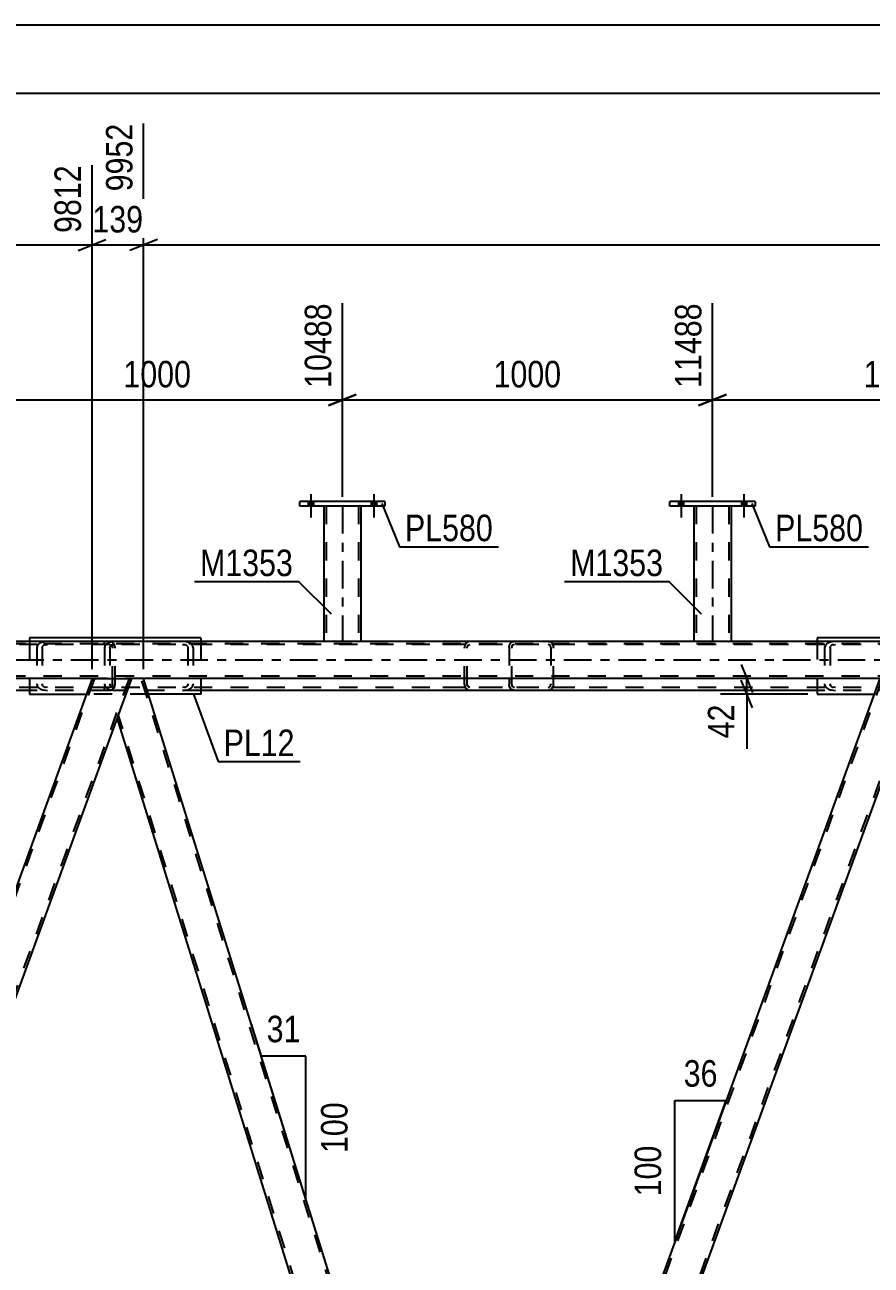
# Model space of a CAD drawing. Header units: millimetres. Extents: x -851 to 338, y -786 to 55.
# Drawn here: x -405.9 to -314.5, y -667.9 to -533.9 of the extents above; entities that cross this region are included whole.
import ezdxf

# ---------------------------------------------------------------- set-up
doc = ezdxf.new("R2010")
doc.units = ezdxf.units.MM
doc.linetypes.add('DXK_LINE_DOT2', pattern=[3.9198, 1.9599, -1.9599])
doc.linetypes.add('DXK_LINE_DOT3', pattern=[5.9187, 2.979, -0.9799, 0.9799, -0.9799])
doc.styles.add('Arial Narrow', font='ARIALN.TTF', dxfattribs={"height": 0.2})

# ---------------------------------------------------------------- blocks, each defined once
blk = doc.blocks.new('Bolt-232933133-59633 - 8708')
at = {"linetype": 'Continuous'}
for points in [[(-334.72, -585.37), (-335.28, -585.37), (-335.28, -585.85), (-334.72, -585.85)], [(-334.72, -585.37), (-335.28, -585.37), (-335.28, -585.85), (-334.72, -585.85)], [(-327.92, -585.37), (-328.48, -585.37), (-328.48, -585.85), (-327.92, -585.85)], [(-327.92, -585.37), (-328.48, -585.37), (-328.48, -585.85), (-327.92, -585.85)]]:
    blk.add_hatch(color=1, dxfattribs=at).paths.add_polyline_path(points)
at = {"color": 1, "linetype": 'Continuous'}
for p, q in [((-335.28, -585.37), (-335.28, -585.85)), ((-335.28, -585.37), (-335.28, -585.85)), ((-335, -584.57), (-335, -587.09)), ((-335, -584.57), (-335, -587.09)), ((-334.72, -585.37), (-334.72, -585.85)), ((-334.72, -585.37), (-334.72, -585.85)), ((-328.48, -585.37), (-328.48, -585.85)), ((-328.48, -585.37), (-328.48, -585.85)), ((-328.2, -584.57), (-328.2, -587.09)), ((-328.2, -584.57), (-328.2, -587.09)), ((-327.92, -585.37), (-327.92, -585.85)), ((-327.92, -585.37), (-327.92, -585.85))]:
    blk.add_line(p, q, dxfattribs=at)
blk = doc.blocks.new('Part-232933133-8728 - 8708')
at = {"color": 7, "linetype": 'DXK_LINE_DOT2'}
for p, q in [((-397.23, -600.89), (-397.32, -601.13)), ((-397.32, -601.13), (-397.32, -605.13)), ((-396.73, -601.13), (-396.69, -601.01)), ((-396.73, -601.13), (-396.73, -605.13)), ((-396.15, -600.49), (-396.6, -600.54)), ((-396.37, -600.83), (-396.15, -600.81)), ((-346.46, -600.49), (-396.15, -600.49)), ((-346.46, -600.81), (-396.15, -600.81)), ((-388.43, -600.54), (-388.87, -600.49)), ((-388.87, -600.81), (-388.65, -600.83)), ((-388.33, -601.01), (-388.29, -601.13)), ((-388.29, -601.13), (-388.29, -605.13)), ((-387.71, -601.13), (-387.8, -600.89)), ((-387.71, -601.13), (-387.71, -605.13)), ((-397.32, -605.13), (-397.23, -605.38)), ((-396.69, -605.25), (-396.73, -605.13)), ((-396.6, -605.72), (-396.15, -605.77)), ((-396.15, -605.45), (-396.37, -605.43)), ((-346.46, -605.45), (-396.15, -605.45)), ((-386.91, -605.77), (-396.15, -605.77)), ((-388.65, -605.43), (-388.87, -605.45)), ((-388.87, -605.77), (-388.43, -605.72)), ((-388.29, -605.13), (-388.33, -605.25)), ((-387.8, -605.38), (-387.71, -605.13)), ((-346.46, -605.77), (-353.01, -605.77))]:
    blk.add_line(p, q, dxfattribs=at)
at = {"color": 2, "linetype": 'Continuous'}
blk.add_line((-353.01, -605.77), (-386.91, -605.77), dxfattribs=at)
at = {"color": 7, "linetype": 'DXK_LINE_DOT2'}
for centre, radius, start, end in [((-396.42, -601.61), 1.09, 99.5181, 138.0637), ((-396.28, -601.37), 0.545, 99.5181, 138.0637), ((-388.74, -601.37), 0.545, 41.9361, 80.4817), ((-388.61, -601.61), 1.09, 41.9361, 80.4817), ((-396.42, -604.65), 1.09, 221.9361, 260.4817), ((-396.28, -604.89), 0.545, 221.9361, 260.4817), ((-388.74, -604.89), 0.545, 279.5181, 318.0637), ((-388.61, -604.65), 1.09, 279.5181, 318.0637)]:
    blk.add_arc(centre, radius, start, end, dxfattribs=at)
blk = doc.blocks.new('Part-232933133-8729 - 8708')
at = {"color": 7, "linetype": 'DXK_LINE_DOT2'}
for p, q in [((-353.59, -601.13), (-353.55, -600.89)), ((-353.59, -601.13), (-353.59, -604.49)), ((-353.55, -600.89), (-353.42, -600.68)), ((-353.42, -600.68), (-353.24, -600.54)), ((-353.28, -601.01), (-353.3, -601.13)), ((-353.3, -605.13), (-353.3, -601.13)), ((-353.22, -600.9), (-353.28, -601.01)), ((-353.24, -600.54), (-353.01, -600.49)), ((-353.12, -600.84), (-353.22, -600.9)), ((-353.01, -600.81), (-353.12, -600.84)), ((-311.61, -600.49), (-353.01, -600.49)), ((-311.61, -600.81), (-353.01, -600.81)), ((-349.37, -600.49), (-349.15, -600.54)), ((-349.26, -600.84), (-349.37, -600.81)), ((-349.17, -600.9), (-349.26, -600.84)), ((-349.1, -601.01), (-349.17, -600.9)), ((-349.15, -600.54), (-348.96, -600.68)), ((-349.08, -601.13), (-349.1, -601.01)), ((-349.08, -601.13), (-349.08, -605.13)), ((-348.96, -600.68), (-348.84, -600.89)), ((-348.84, -600.89), (-348.79, -601.13)), ((-348.79, -605.13), (-348.79, -601.13)), ((-319.39, -600.89), (-319.48, -601.13)), ((-319.48, -601.13), (-319.48, -605.13)), ((-318.9, -601.13), (-318.85, -601.01)), ((-318.9, -601.13), (-318.9, -605.13)), ((-318.32, -600.49), (-318.76, -600.54)), ((-318.54, -600.84), (-318.32, -600.81)), ((-312.18, -600.81), (-312.18, -600.49)), ((-311.39, -600.54), (-311.61, -600.49)), ((-311.61, -600.81), (-311.5, -600.84)), ((-311.5, -600.84), (-311.4, -600.9)), ((-311.4, -600.9), (-311.34, -601.01)), ((-311.2, -600.68), (-311.39, -600.54)), ((-311.34, -601.01), (-311.32, -601.13)), ((-311.32, -605.13), (-311.32, -601.13)), ((-311.07, -600.89), (-311.2, -600.68)), ((-311.03, -601.13), (-311.07, -600.89)), ((-311.03, -605.13), (-311.03, -601.13)), ((-353.3, -605.13), (-353.28, -605.25)), ((-353.28, -605.25), (-353.22, -605.36)), ((-353.22, -605.36), (-353.12, -605.43)), ((-353.12, -605.43), (-353.01, -605.45)), ((-311.61, -605.45), (-353.01, -605.45)), ((-349.37, -605.45), (-349.26, -605.43)), ((-349.15, -605.72), (-349.37, -605.77)), ((-349.26, -605.43), (-349.17, -605.36)), ((-349.17, -605.36), (-349.1, -605.25)), ((-348.96, -605.58), (-349.15, -605.72)), ((-349.1, -605.25), (-349.08, -605.13)), ((-348.84, -605.38), (-348.96, -605.58)), ((-348.79, -605.13), (-348.84, -605.38)), ((-311.61, -605.77), (-320.28, -605.77)), ((-319.48, -605.13), (-319.39, -605.38)), ((-318.85, -605.25), (-318.9, -605.13)), ((-318.76, -605.72), (-318.32, -605.77)), ((-318.32, -605.45), (-318.54, -605.43)), ((-312.18, -605.77), (-312.18, -605.45)), ((-311.5, -605.43), (-311.61, -605.45)), ((-311.61, -605.77), (-311.39, -605.72)), ((-311.4, -605.36), (-311.5, -605.43)), ((-311.34, -605.25), (-311.4, -605.36)), ((-311.39, -605.72), (-311.2, -605.58)), ((-311.32, -605.13), (-311.34, -605.25)), ((-311.2, -605.58), (-311.07, -605.38)), ((-311.07, -605.38), (-311.03, -605.13))]:
    blk.add_line(p, q, dxfattribs=at)
at = {"color": 2, "linetype": 'Continuous'}
for p, q in [((-353.59, -604.49), (-353.59, -605.13)), ((-353.55, -605.38), (-353.59, -605.13)), ((-353.42, -605.58), (-353.55, -605.38)), ((-353.24, -605.72), (-353.42, -605.58)), ((-353.01, -605.77), (-353.24, -605.72)), ((-320.28, -605.77), (-353.01, -605.77))]:
    blk.add_line(p, q, dxfattribs=at)
at = {"color": 7, "linetype": 'DXK_LINE_DOT2'}
for centre, radius, start, end in [((-318.58, -601.61), 1.09, 99.5181, 138.0637), ((-318.45, -601.37), 0.545, 99.5181, 138.0637), ((-318.58, -604.65), 1.09, 221.9361, 260.4817), ((-318.45, -604.89), 0.545, 221.9361, 260.4817)]:
    blk.add_arc(centre, radius, start, end, dxfattribs=at)
blk = doc.blocks.new('Part-232933133-8731 - 8708')
at = {"color": 7, "linetype": 'DXK_LINE_DOT2'}
for p, q in [((-438.73, -601.13), (-438.68, -600.89)), ((-438.73, -601.13), (-438.73, -604.49)), ((-438.68, -600.89), (-438.56, -600.68)), ((-438.56, -600.68), (-438.37, -600.54)), ((-438.42, -601.01), (-438.44, -601.13)), ((-438.44, -605.13), (-438.44, -601.13)), ((-438.35, -600.9), (-438.42, -601.01)), ((-438.37, -600.54), (-438.15, -600.49)), ((-438.26, -600.84), (-438.35, -600.9)), ((-438.15, -600.81), (-438.26, -600.84)), ((-396.74, -600.49), (-438.15, -600.49)), ((-396.74, -600.81), (-438.15, -600.81)), ((-434.51, -600.49), (-434.28, -600.54)), ((-434.4, -600.84), (-434.51, -600.81)), ((-434.3, -600.9), (-434.4, -600.84)), ((-434.24, -601.01), (-434.3, -600.9)), ((-434.28, -600.54), (-434.1, -600.68)), ((-434.22, -601.13), (-434.24, -601.01)), ((-434.22, -601.13), (-434.22, -605.13)), ((-434.1, -600.68), (-433.97, -600.89)), ((-433.97, -600.89), (-433.93, -601.13)), ((-433.93, -605.13), (-433.93, -601.13)), ((-404.53, -600.89), (-404.62, -601.13)), ((-404.62, -601.13), (-404.62, -605.13)), ((-404.03, -601.13), (-403.99, -601.01)), ((-404.03, -601.13), (-404.03, -605.13)), ((-403.45, -600.49), (-403.9, -600.54)), ((-403.67, -600.84), (-403.45, -600.81)), ((-397.32, -600.81), (-397.32, -600.49)), ((-396.52, -600.54), (-396.74, -600.49)), ((-396.74, -600.81), (-396.63, -600.84)), ((-396.63, -600.84), (-396.54, -600.9)), ((-396.54, -600.9), (-396.48, -601.01)), ((-396.33, -600.68), (-396.52, -600.54)), ((-396.48, -601.01), (-396.45, -601.13)), ((-396.45, -605.13), (-396.45, -601.13)), ((-396.21, -600.89), (-396.33, -600.68)), ((-396.16, -601.13), (-396.21, -600.89)), ((-396.16, -605.13), (-396.16, -601.13)), ((-438.44, -605.13), (-438.42, -605.25)), ((-438.42, -605.25), (-438.35, -605.36)), ((-438.35, -605.36), (-438.26, -605.43)), ((-438.26, -605.43), (-438.15, -605.45)), ((-396.74, -605.45), (-438.15, -605.45)), ((-434.51, -605.45), (-434.4, -605.43)), ((-434.28, -605.72), (-434.51, -605.77)), ((-434.4, -605.43), (-434.3, -605.36)), ((-434.3, -605.36), (-434.24, -605.25)), ((-434.1, -605.58), (-434.28, -605.72)), ((-434.24, -605.25), (-434.22, -605.13)), ((-433.97, -605.38), (-434.1, -605.58)), ((-433.93, -605.13), (-433.97, -605.38)), ((-396.74, -605.77), (-405.42, -605.77)), ((-404.62, -605.13), (-404.53, -605.38)), ((-403.99, -605.25), (-404.03, -605.13)), ((-403.9, -605.72), (-403.45, -605.77)), ((-403.45, -605.45), (-403.67, -605.43)), ((-397.32, -605.77), (-397.32, -605.45)), ((-396.63, -605.43), (-396.74, -605.45)), ((-396.74, -605.77), (-396.52, -605.72)), ((-396.54, -605.36), (-396.63, -605.43)), ((-396.48, -605.25), (-396.54, -605.36)), ((-396.52, -605.72), (-396.33, -605.58)), ((-396.45, -605.13), (-396.48, -605.25)), ((-396.33, -605.58), (-396.21, -605.38)), ((-396.21, -605.38), (-396.16, -605.13))]:
    blk.add_line(p, q, dxfattribs=at)
at = {"color": 2, "linetype": 'Continuous'}
for p, q in [((-438.73, -604.49), (-438.73, -605.13)), ((-438.68, -605.38), (-438.73, -605.13)), ((-438.56, -605.58), (-438.68, -605.38)), ((-438.37, -605.72), (-438.56, -605.58)), ((-438.15, -605.77), (-438.37, -605.72)), ((-405.42, -605.77), (-438.15, -605.77))]:
    blk.add_line(p, q, dxfattribs=at)
at = {"color": 7, "linetype": 'DXK_LINE_DOT2'}
for centre, radius, start, end in [((-403.72, -601.61), 1.09, 99.5181, 138.0637), ((-403.58, -601.37), 0.545, 99.5181, 138.0637), ((-403.72, -604.65), 1.09, 221.9361, 260.4817), ((-403.58, -604.89), 0.545, 221.9361, 260.4817)]:
    blk.add_arc(centre, radius, start, end, dxfattribs=at)
blk = doc.blocks.new('Part-232933133-8810 - 8708')
at = {"color": 7, "linetype": 'DXK_LINE_DOT2'}
for p, q in [((-313.26, -604.49), (-357.46, -725.93)), ((-309.52, -604.49), (-353.72, -725.93)), ((-309.26, -604.49), (-310.81, -608.74)), ((-356.38, -722.24), (-357.72, -725.93)), ((-353.46, -725.93), (-357.72, -725.93))]:
    blk.add_line(p, q, dxfattribs=at)
at = {"color": 2, "linetype": 'Continuous'}
for p, q in [((-313.52, -604.49), (-356.38, -722.24)), ((-313.52, -604.49), (-309.26, -604.49)), ((-310.81, -608.74), (-353.46, -725.93))]:
    blk.add_line(p, q, dxfattribs=at)
blk = doc.blocks.new('Part-232933133-8815 - 8708')
at = {"color": 7, "linetype": 'DXK_LINE_DOT2'}
for p, q in [((-398.4, -604.49), (-442.59, -725.92)), ((-394.65, -604.49), (-438.85, -725.92)), ((-394.4, -604.49), (-395.94, -608.74)), ((-441.51, -722.24), (-442.85, -725.92)), ((-438.59, -725.92), (-442.85, -725.92))]:
    blk.add_line(p, q, dxfattribs=at)
at = {"color": 2, "linetype": 'Continuous'}
for p, q in [((-398.65, -604.49), (-441.51, -722.24)), ((-398.65, -604.49), (-394.4, -604.49)), ((-395.94, -608.74), (-438.59, -725.92))]:
    blk.add_line(p, q, dxfattribs=at)
blk = doc.blocks.new('Part-232933133-8780 - 8708')
at = {"color": 2, "linetype": 'Continuous'}
for p, q in [((-394.4, -604.49), (-395.94, -608.74)), ((-393.08, -604.49), (-394.4, -604.49)), ((-356.38, -722.24), (-393.08, -604.49)), ((-359.42, -725.93), (-395.94, -608.74)), ((-356.38, -722.24), (-357.72, -725.93))]:
    blk.add_line(p, q, dxfattribs=at)
at = {"color": 7, "linetype": 'DXK_LINE_DOT2'}
for p, q in [((-356.51, -722.61), (-393.33, -604.49)), ((-359.17, -725.93), (-395.81, -608.37)), ((-357.72, -725.93), (-359.42, -725.93))]:
    blk.add_line(p, q, dxfattribs=at)
blk = doc.blocks.new('Part-232933133-59548 - 8708')
at = {"color": 2, "linetype": 'Continuous'}
for p, q in [((-327, -585.37), (-336.2, -585.37)), ((-336.2, -585.85), (-336.2, -585.37)), ((-327, -585.37), (-327, -585.85)), ((-327, -585.85), (-336.2, -585.85))]:
    blk.add_line(p, q, dxfattribs=at)
blk = doc.blocks.new('Part-232933133-8860 - 8708')
at = {"color": 7, "linetype": 'DXK_LINE_DOT2'}
for p, q in [((-354.9, -600.49), (-360.73, -600.49)), ((-354.9, -600.81), (-360.73, -600.81)), ((-358.35, -600.89), (-358.4, -601.13)), ((-358.4, -605.13), (-358.4, -601.13)), ((-358.23, -600.68), (-358.35, -600.89)), ((-358.04, -600.54), (-358.23, -600.68)), ((-358.11, -601.13), (-358.09, -601.01)), ((-358.11, -605.13), (-358.11, -601.13)), ((-358.09, -601.01), (-358.02, -600.9)), ((-357.82, -600.49), (-358.04, -600.54)), ((-358.02, -600.9), (-357.93, -600.84)), ((-357.93, -600.84), (-357.82, -600.81)), ((-354.9, -605.45), (-360.73, -605.45)), ((-354.9, -605.77), (-360.73, -605.77)), ((-358.4, -605.13), (-358.35, -605.38)), ((-358.35, -605.38), (-358.23, -605.58)), ((-358.23, -605.58), (-358.04, -605.72)), ((-358.09, -605.25), (-358.11, -605.13)), ((-358.02, -605.36), (-358.09, -605.25)), ((-358.04, -605.72), (-357.82, -605.77)), ((-357.93, -605.43), (-358.02, -605.36)), ((-357.82, -605.45), (-357.93, -605.43))]:
    blk.add_line(p, q, dxfattribs=at)
blk = doc.blocks.new('Part-232933133-8882 - 8708')
at = {"color": 2, "linetype": 'Continuous'}
for p, q in [((-405.42, -600.09), (-405.42, -600.49)), ((-386.91, -600.09), (-405.42, -600.09)), ((-386.91, -600.09), (-386.91, -600.49)), ((-405.42, -604.49), (-405.42, -606.17)), ((-386.91, -604.49), (-386.91, -606.17)), ((-405.42, -606.17), (-399.27, -606.17)), ((-386.91, -606.17), (-392.56, -606.17))]:
    blk.add_line(p, q, dxfattribs=at)
at = {"color": 7, "linetype": 'DXK_LINE_DOT2'}
for p, q in [((-405.42, -600.49), (-405.42, -604.49)), ((-386.91, -600.49), (-386.91, -604.49)), ((-392.56, -606.17), (-399.27, -606.17))]:
    blk.add_line(p, q, dxfattribs=at)
blk = doc.blocks.new('Part-232933133-8883 - 8708')
at = {"color": 2, "linetype": 'Continuous'}
for p, q in [((-320.28, -600.09), (-320.28, -600.49)), ((-301.77, -600.09), (-320.28, -600.09)), ((-301.77, -600.09), (-301.77, -600.49)), ((-320.28, -604.49), (-320.28, -606.17)), ((-301.77, -604.49), (-301.77, -606.17)), ((-320.28, -606.17), (-314.13, -606.17)), ((-301.77, -606.17), (-307.42, -606.17))]:
    blk.add_line(p, q, dxfattribs=at)
at = {"color": 7, "linetype": 'DXK_LINE_DOT2'}
for p, q in [((-320.28, -600.49), (-320.28, -604.49)), ((-301.77, -600.49), (-301.77, -604.49)), ((-307.42, -606.17), (-314.13, -606.17))]:
    blk.add_line(p, q, dxfattribs=at)
blk = doc.blocks.new('Part-232933133-8938 - 8708')
at = {"color": 7, "linetype": 'DXK_LINE_DOT2'}
for p, q in [((-107.94, -600.73), (-791.14, -600.73)), ((-369.6, -600.49), (-373.6, -600.49)), ((-329.6, -600.49), (-333.6, -600.49)), ((-107.94, -604.25), (-791.14, -604.25)), ((-393.08, -604.49), (-398.65, -604.49))]:
    blk.add_line(p, q, dxfattribs=at)
at = {"color": 2, "linetype": 'Continuous'}
for p, q in [((-373.6, -600.49), (-409.6, -600.49)), ((-333.6, -600.49), (-369.6, -600.49)), ((-293.6, -600.49), (-329.6, -600.49)), ((-398.65, -604.49), (-478.21, -604.49)), ((-313.52, -604.49), (-393.08, -604.49))]:
    blk.add_line(p, q, dxfattribs=at)
at = {"color": 7, "linetype": 'DXK_LINE_DOT3'}
blk.add_line((-107.94, -602.49), (-791.14, -602.49), dxfattribs=at)
blk = doc.blocks.new('Part-232933133-59547 - 8708')
at = {"color": 2, "linetype": 'Continuous'}
for p, q in [((-333.6, -585.85), (-333.6, -600.49)), ((-329.6, -585.85), (-329.6, -600.49)), ((-329.61, -600.49), (-333.6, -600.49))]:
    blk.add_line(p, q, dxfattribs=at)
at = {"color": 7, "linetype": 'DXK_LINE_DOT2'}
for p, q in [((-329.6, -585.85), (-333.6, -585.85)), ((-333.36, -585.85), (-333.36, -600.49)), ((-329.84, -585.85), (-329.84, -600.49)), ((-333.6, -600.49), (-333.6, -600.49)), ((-333.6, -600.49), (-333.6, -600.49)), ((-333.6, -600.49), (-333.6, -600.49)), ((-329.9, -600.49), (-329.86, -600.49)), ((-329.86, -600.49), (-329.9, -600.49)), ((-329.84, -600.49), (-329.86, -600.49)), ((-329.86, -600.49), (-329.84, -600.49)), ((-329.6, -600.49), (-329.64, -600.49)), ((-329.61, -600.49), (-329.6, -600.49)), ((-329.6, -600.49), (-329.6, -600.49)), ((-329.6, -600.49), (-329.6, -600.49))]:
    blk.add_line(p, q, dxfattribs=at)
at = {"color": 7, "linetype": 'DXK_LINE_DOT3'}
blk.add_line((-331.6, -585.85), (-331.6, -600.49), dxfattribs=at)
blk = doc.blocks.new('Part-232933133-59551 - 8708')
at = {"color": 2, "linetype": 'Continuous'}
for p, q in [((-373.6, -585.85), (-373.6, -600.49)), ((-369.6, -585.85), (-369.6, -600.49)), ((-369.61, -600.49), (-373.6, -600.49))]:
    blk.add_line(p, q, dxfattribs=at)
at = {"color": 7, "linetype": 'DXK_LINE_DOT2'}
for p, q in [((-369.6, -585.85), (-373.6, -585.85)), ((-373.36, -585.85), (-373.36, -600.49)), ((-369.84, -585.85), (-369.84, -600.49)), ((-373.6, -600.49), (-373.6, -600.49)), ((-373.6, -600.49), (-373.6, -600.49)), ((-373.6, -600.49), (-373.6, -600.49)), ((-369.9, -600.49), (-369.86, -600.49)), ((-369.86, -600.49), (-369.9, -600.49)), ((-369.84, -600.49), (-369.86, -600.49)), ((-369.86, -600.49), (-369.84, -600.49)), ((-369.6, -600.49), (-369.64, -600.49)), ((-369.61, -600.49), (-369.6, -600.49)), ((-369.6, -600.49), (-369.6, -600.49)), ((-369.6, -600.49), (-369.6, -600.49))]:
    blk.add_line(p, q, dxfattribs=at)
at = {"color": 7, "linetype": 'DXK_LINE_DOT3'}
blk.add_line((-371.6, -585.85), (-371.6, -600.49), dxfattribs=at)
blk = doc.blocks.new('Part-232933133-59552 - 8708')
at = {"color": 2, "linetype": 'Continuous'}
for p, q in [((-367, -585.37), (-376.2, -585.37)), ((-376.2, -585.85), (-376.2, -585.37)), ((-367, -585.37), (-367, -585.85)), ((-367, -585.85), (-376.2, -585.85))]:
    blk.add_line(p, q, dxfattribs=at)
blk = doc.blocks.new('Bolt-232933133-59635 - 8708')
at = {"linetype": 'Continuous'}
for points in [[(-374.72, -585.37), (-375.28, -585.37), (-375.28, -585.85), (-374.72, -585.85)], [(-374.72, -585.37), (-375.28, -585.37), (-375.28, -585.85), (-374.72, -585.85)], [(-367.92, -585.37), (-368.48, -585.37), (-368.48, -585.85), (-367.92, -585.85)], [(-367.92, -585.37), (-368.48, -585.37), (-368.48, -585.85), (-367.92, -585.85)]]:
    blk.add_hatch(color=1, dxfattribs=at).paths.add_polyline_path(points)
at = {"color": 1, "linetype": 'Continuous'}
for p, q in [((-375.28, -585.37), (-375.28, -585.85)), ((-375.28, -585.37), (-375.28, -585.85)), ((-375, -584.57), (-375, -587.09)), ((-375, -584.57), (-375, -587.09)), ((-374.72, -585.37), (-374.72, -585.85)), ((-374.72, -585.37), (-374.72, -585.85)), ((-368.48, -585.37), (-368.48, -585.85)), ((-368.48, -585.37), (-368.48, -585.85)), ((-368.2, -584.57), (-368.2, -587.09)), ((-368.2, -584.57), (-368.2, -587.09)), ((-367.92, -585.37), (-367.92, -585.85)), ((-367.92, -585.37), (-367.92, -585.85))]:
    blk.add_line(p, q, dxfattribs=at)
blk = doc.blocks.new('StraightDimension-232933133-72096 - 8708')
at = {"color": 7, "linetype": 'Continuous'}
for p, q in [((-393.08, -603.49), (-393.08, -544.52)), ((-391.58, -557.04), (-394.58, -558.24)), ((-393.08, -557.64), (-228.39, -557.64))]:
    blk.add_line(p, q, dxfattribs=at)
at = {"color": 0}
blk.add_wipeout([(-306.48, -556.89), (-306.48, -552.69), (-314.99, -552.69), (-314.99, -556.89)], dxfattribs=at)
blk = doc.blocks.new('StraightDimension-232933133-53849 - 8708')
at = {"color": 7, "linetype": 'Continuous'}
blk.add_line((-791.14, -541.22), (-75.71, -541.22), dxfattribs=at)
blk = doc.blocks.new('StraightDimension-232933133-73083 - 8708')
at = {"color": 7, "linetype": 'Continuous'}
for p, q in [((-371.6, -584.85), (-371.6, -563.94)), ((-411.6, -584.85), (-411.6, -565.77)), ((-410.1, -573.78), (-413.1, -574.98)), ((-411.6, -574.38), (-371.6, -574.38)), ((-373.1, -574.98), (-370.1, -573.78))]:
    blk.add_line(p, q, dxfattribs=at)
at = {"color": 0}
blk.add_wipeout([(-387.35, -573.63), (-387.35, -569.43), (-395.86, -569.43), (-395.86, -573.63)], dxfattribs=at)
at = {"color": 3, "style": 'Arial Narrow'}
blk.add_text('1000', height=2.863, dxfattribs=at).set_placement((-395.26, -573.03))
at = {"color": 0, "linetype": 'Continuous'}
blk.add_wipeout([(-372.2, -563.34), (-376.4, -563.34), (-376.4, -573.68), (-372.2, -573.68)], dxfattribs=at)
at = {"color": 3, "linetype": 'Continuous', "style": 'Arial Narrow'}
blk.add_text('10488', height=2.863, rotation=90.0002, dxfattribs=at).set_placement((-372.8, -573.08))
blk = doc.blocks.new('AngleDimension-232933133-38194 - 8708')
at = {"color": 7, "linetype": 'Continuous'}
for p, q in [((-381.44, -641.83), (-380.36, -645.29)), ((-375.54, -645.29), (-380.36, -645.29)), ((-375.54, -660.75), (-380.36, -645.29)), ((-375.54, -660.75), (-375.54, -645.29))]:
    blk.add_line(p, q, dxfattribs=at)
at = {"color": 0}
blk.add_wipeout([(-370.44, -649.68), (-374.64, -649.68), (-374.64, -656.36), (-370.44, -656.36)], dxfattribs=at)
at = {"color": 3, "style": 'Arial Narrow'}
blk.add_text('100', height=2.863, rotation=90.0002, dxfattribs=at).set_placement((-371.04, -655.76))
at = {"color": 0}
blk.add_wipeout([(-375.52, -644.39), (-375.52, -640.19), (-380.38, -640.19), (-380.38, -644.39)], dxfattribs=at)
at = {"color": 3, "style": 'Arial Narrow'}
blk.add_text('31', height=2.863, dxfattribs=at).set_placement((-379.78, -643.79))
blk = doc.blocks.new('StraightDimension-232933133-38055 - 8708')
at = {"color": 7, "linetype": 'Continuous'}
blk.add_line((-810.2, -533.85), (-75.07, -533.85), dxfattribs=at)
blk = doc.blocks.new('StraightDimension-232933133-72097 - 8708')
at = {"color": 7, "linetype": 'Continuous'}
for p, q in [((-393.08, -603.49), (-393.08, -544.52)), ((-398.65, -603.49), (-398.65, -549.02)), ((-400.15, -558.24), (-397.15, -557.04)), ((-391.58, -557.04), (-394.58, -558.24)), ((-398.65, -557.64), (-393.08, -557.64))]:
    blk.add_line(p, q, dxfattribs=at)
at = {"color": 0}
blk.add_wipeout([(-392.52, -556.89), (-392.52, -552.69), (-399.21, -552.69), (-399.21, -556.89)], dxfattribs=at)
at = {"color": 3, "style": 'Arial Narrow'}
blk.add_text('139', height=2.863, dxfattribs=at).set_placement((-398.61, -556.29))
at = {"color": 0, "linetype": 'Continuous'}
blk.add_wipeout([(-393.68, -543.92), (-397.88, -543.92), (-397.88, -552.44), (-393.68, -552.44)], dxfattribs=at)
at = {"color": 3, "linetype": 'Continuous', "style": 'Arial Narrow'}
blk.add_text('9952', height=2.863, rotation=90.0002, dxfattribs=at).set_placement((-394.28, -551.84))
blk = doc.blocks.new('AngleDimension-232933133-58856 - 8708')
at = {"color": 7, "linetype": 'Continuous'}
for p, q in [((-330.02, -649.81), (-330.12, -650.09)), ((-335.66, -650.09), (-330.12, -650.09)), ((-335.66, -665.31), (-330.12, -650.09)), ((-335.66, -665.31), (-335.66, -650.09))]:
    blk.add_line(p, q, dxfattribs=at)
at = {"color": 0}
blk.add_wipeout([(-336.56, -654.36), (-340.76, -654.36), (-340.76, -661.04), (-336.56, -661.04)], dxfattribs=at)
at = {"color": 3, "style": 'Arial Narrow'}
blk.add_text('100', height=2.863, rotation=90.0002, dxfattribs=at).set_placement((-337.16, -660.44))
at = {"color": 0}
blk.add_wipeout([(-330.46, -649.19), (-330.46, -644.99), (-335.31, -644.99), (-335.31, -649.19)], dxfattribs=at)
at = {"color": 3, "style": 'Arial Narrow'}
blk.add_text('36', height=2.863, dxfattribs=at).set_placement((-334.71, -648.59))
blk = doc.blocks.new('StraightDimension-232933133-72098 - 8708')
at = {"color": 7, "linetype": 'Continuous'}
for p, q in [((-478.21, -603.49), (-478.21, -544.52)), ((-398.65, -603.49), (-398.65, -549.02)), ((-476.71, -557.04), (-479.71, -558.24)), ((-400.15, -558.24), (-397.15, -557.04)), ((-478.21, -557.64), (-398.65, -557.64))]:
    blk.add_line(p, q, dxfattribs=at)
at = {"color": 0}
blk.add_wipeout([(-434.18, -556.89), (-434.18, -552.69), (-442.69, -552.69), (-442.69, -556.89)], dxfattribs=at)
at = {"color": 3, "style": 'Arial Narrow'}
blk.add_text('1989', height=2.863, dxfattribs=at).set_placement((-442.09, -556.29))
at = {"color": 0, "linetype": 'Continuous'}
blk.add_wipeout([(-399.25, -548.42), (-403.45, -548.42), (-403.45, -556.94), (-399.25, -556.94)], dxfattribs=at)
at = {"color": 3, "linetype": 'Continuous', "style": 'Arial Narrow'}
blk.add_text('9812', height=2.863, rotation=90.0002, dxfattribs=at).set_placement((-399.85, -556.34))
blk = doc.blocks.new('StraightDimension-232933133-73081 - 8708')
at = {"color": 7, "linetype": 'Continuous'}
for p, q in [((-331.6, -584.85), (-331.6, -563.94)), ((-291.6, -584.37), (-291.6, -563.94)), ((-330.1, -573.78), (-333.1, -574.98)), ((-331.6, -574.38), (-291.6, -574.38)), ((-293.1, -574.98), (-290.1, -573.78))]:
    blk.add_line(p, q, dxfattribs=at)
at = {"color": 0}
blk.add_wipeout([(-307.35, -573.63), (-307.35, -569.43), (-315.86, -569.43), (-315.86, -573.63)], dxfattribs=at)
at = {"color": 3, "style": 'Arial Narrow'}
blk.add_text('1000', height=2.863, dxfattribs=at).set_placement((-315.26, -573.03))
at = {"color": 0, "linetype": 'Continuous'}
blk.add_wipeout([(-292.2, -563.34), (-296.4, -563.34), (-296.4, -573.68), (-292.2, -573.68)], dxfattribs=at)
at = {"color": 3, "linetype": 'Continuous', "style": 'Arial Narrow'}
blk.add_text('12488', height=2.863, rotation=90.0002, dxfattribs=at).set_placement((-292.8, -573.08))
blk = doc.blocks.new('StraightDimension-232933133-73082 - 8708')
at = {"color": 7, "linetype": 'Continuous'}
for p, q in [((-371.6, -584.85), (-371.6, -563.94)), ((-331.6, -584.85), (-331.6, -563.94)), ((-370.1, -573.78), (-373.1, -574.98)), ((-371.6, -574.38), (-331.6, -574.38)), ((-333.1, -574.98), (-330.1, -573.78))]:
    blk.add_line(p, q, dxfattribs=at)
at = {"color": 0}
blk.add_wipeout([(-347.35, -573.63), (-347.35, -569.43), (-355.86, -569.43), (-355.86, -573.63)], dxfattribs=at)
at = {"color": 3, "style": 'Arial Narrow'}
blk.add_text('1000', height=2.863, dxfattribs=at).set_placement((-355.26, -573.03))
at = {"color": 0, "linetype": 'Continuous'}
blk.add_wipeout([(-332.2, -563.34), (-336.4, -563.34), (-336.4, -573.68), (-332.2, -573.68)], dxfattribs=at)
at = {"color": 3, "linetype": 'Continuous', "style": 'Arial Narrow'}
blk.add_text('11488', height=2.863, rotation=90.0002, dxfattribs=at).set_placement((-332.8, -573.08))
blk = doc.blocks.new('StraightDimension-232933133-73393 - 8708')
at = {"color": 7, "linetype": 'Continuous'}
for p, q in [((-328.49, -602.99), (-327.29, -605.99)), ((-321.28, -604.49), (-330.74, -604.49)), ((-327.29, -607.67), (-328.49, -604.67)), ((-327.89, -606.17), (-327.89, -604.49)), ((-321.28, -606.17), (-330.74, -606.17)), ((-327.89, -606.17), (-327.89, -612.08)), ((-327.89, -606.17), (-327.89, -612.08))]:
    blk.add_line(p, q, dxfattribs=at)
at = {"color": 0}
blk.add_wipeout([(-328.64, -606.7), (-332.84, -606.7), (-332.84, -611.55), (-328.64, -611.55)], dxfattribs=at)
at = {"color": 3, "style": 'Arial Narrow'}
blk.add_text('42', height=2.863, rotation=90.0002, dxfattribs=at).set_placement((-329.24, -610.95))
blk = doc.blocks.new('Mark-232933133-73244 - 8708')
at = {"color": 0}
blk.add_wipeout([(-355.33, -589.65), (-355.33, -586.65), (-364.83, -586.65), (-364.83, -589.65)], dxfattribs=at)
blk.add_wipeout([(-355.33, -589.65), (-355.33, -586.65), (-364.83, -586.65), (-364.83, -589.65)], dxfattribs=at)
at = {"color": 30, "linetype": 'Continuous'}
for p, q in [((-367.35, -585.58), (-365.43, -590.25)), ((-365.43, -590.25), (-354.73, -590.25))]:
    blk.add_line(p, q, dxfattribs=at)
at = {"color": 3, "style": 'Arial Narrow'}
blk.add_text('PL580', height=2.863, dxfattribs=at).set_placement((-364.83, -589.65))
blk = doc.blocks.new('Mark-232933133-73235 - 8708')
at = {"color": 0}
blk.add_wipeout([(-336.93, -593.42), (-336.93, -590.42), (-346.98, -590.42), (-346.98, -593.42)], dxfattribs=at)
blk.add_wipeout([(-336.93, -593.42), (-336.93, -590.42), (-346.98, -590.42), (-346.98, -593.42)], dxfattribs=at)
at = {"color": 30, "linetype": 'Continuous'}
for p in [(-347.58, -594.02), (-332.79, -597.55)]:
    blk.add_line(p, (-336.33, -594.02), dxfattribs=at)
at = {"color": 3, "style": 'Arial Narrow'}
blk.add_text('M1353', height=2.863, dxfattribs=at).set_placement((-346.98, -593.42))
blk = doc.blocks.new('Mark-232933133-73238 - 8708')
at = {"color": 0}
blk.add_wipeout([(-315.33, -589.65), (-315.33, -586.65), (-324.83, -586.65), (-324.83, -589.65)], dxfattribs=at)
blk.add_wipeout([(-315.33, -589.65), (-315.33, -586.65), (-324.83, -586.65), (-324.83, -589.65)], dxfattribs=at)
at = {"color": 30, "linetype": 'Continuous'}
for p, q in [((-327.35, -585.58), (-325.43, -590.25)), ((-325.43, -590.25), (-314.73, -590.25))]:
    blk.add_line(p, q, dxfattribs=at)
at = {"color": 3, "style": 'Arial Narrow'}
blk.add_text('PL580', height=2.863, dxfattribs=at).set_placement((-324.83, -589.65))
blk = doc.blocks.new('Mark-232933133-73241 - 8708')
at = {"color": 0}
blk.add_wipeout([(-376.93, -593.42), (-376.93, -590.42), (-386.98, -590.42), (-386.98, -593.42)], dxfattribs=at)
blk.add_wipeout([(-376.93, -593.42), (-376.93, -590.42), (-386.98, -590.42), (-386.98, -593.42)], dxfattribs=at)
at = {"color": 30, "linetype": 'Continuous'}
for p in [(-387.58, -594.02), (-372.79, -597.55)]:
    blk.add_line(p, (-376.33, -594.02), dxfattribs=at)
at = {"color": 3, "style": 'Arial Narrow'}
blk.add_text('M1353', height=2.863, dxfattribs=at).set_placement((-386.98, -593.42))
blk = doc.blocks.new('Mark-232933133-73407 - 8708')
at = {"color": 0}
blk.add_wipeout([(-376.76, -612.87), (-376.76, -609.87), (-384.43, -609.87), (-384.43, -612.87)], dxfattribs=at)
blk.add_wipeout([(-376.76, -612.87), (-376.76, -609.87), (-384.43, -609.87), (-384.43, -612.87)], dxfattribs=at)
at = {"color": 30, "linetype": 'Continuous'}
for p, q in [((-387.67, -606.17), (-385.03, -613.47)), ((-385.03, -613.47), (-376.16, -613.47))]:
    blk.add_line(p, q, dxfattribs=at)
at = {"color": 3, "style": 'Arial Narrow'}
blk.add_text('PL12', height=2.863, dxfattribs=at).set_placement((-384.43, -612.87))

msp = doc.modelspace()

# ---------------------------------------------------------------- block references
for name in ['Part-232933133-59552 - 8708', 'Bolt-232933133-59635 - 8708', 'Part-232933133-59548 - 8708', 'Bolt-232933133-59633 - 8708', 'Part-232933133-59551 - 8708', 'Part-232933133-59547 - 8708', 'Part-232933133-8882 - 8708', 'Part-232933133-8883 - 8708', 'Part-232933133-8938 - 8708', 'Part-232933133-8731 - 8708', 'Part-232933133-8728 - 8708', 'Part-232933133-8860 - 8708', 'Part-232933133-8729 - 8708', 'Part-232933133-8815 - 8708', 'Part-232933133-8780 - 8708', 'Part-232933133-8810 - 8708']:
    msp.add_blockref(name, (0, 0))

# ---------------------------------------------------------------- next in the draw order: block references
for name in ['StraightDimension-232933133-72096 - 8708', 'AngleDimension-232933133-38194 - 8708']:
    msp.add_blockref(name, (0, 0))

# ---------------------------------------------------------------- next in the draw order: block references
msp.add_blockref('StraightDimension-232933133-53849 - 8708', (0, 0))

# ---------------------------------------------------------------- next in the draw order: block references
msp.add_blockref('StraightDimension-232933133-73083 - 8708', (0, 0))

# ---------------------------------------------------------------- next in the draw order: block references
msp.add_blockref('StraightDimension-232933133-38055 - 8708', (0, 0))

# ---------------------------------------------------------------- next in the draw order: block references
for name in ['StraightDimension-232933133-72097 - 8708', 'StraightDimension-232933133-73081 - 8708', 'Mark-232933133-73244 - 8708', 'Mark-232933133-73238 - 8708', 'Mark-232933133-73241 - 8708', 'Mark-232933133-73235 - 8708', 'StraightDimension-232933133-73393 - 8708', 'Mark-232933133-73407 - 8708', 'AngleDimension-232933133-58856 - 8708']:
    msp.add_blockref(name, (0, 0))

# ---------------------------------------------------------------- next in the draw order: block references
for name in ['StraightDimension-232933133-72098 - 8708', 'StraightDimension-232933133-73082 - 8708']:
    msp.add_blockref(name, (0, 0))

doc.saveas('drawing.dxf')
